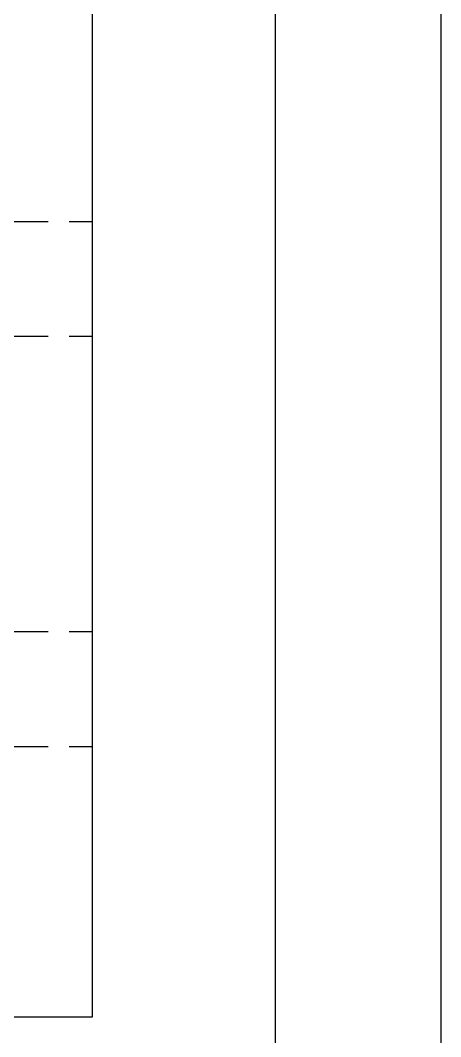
# Model space of a CAD drawing. Header units: millimetres. Extents: x -2573 to 1068, y -1220 to 2800.
# Drawn here: x 834.3 to 962.5, y 1834.1 to 2143.8 of the extents above; entities that cross this region are included whole.
import ezdxf

# ---------------------------------------------------------------- set-up
doc = ezdxf.new("R2010")
doc.units = ezdxf.units.MM
doc.linetypes.add('DASHED', pattern=[19.05, 12.7, -6.35])
doc.layers.add('noprint', color=2, linetype='Continuous', true_color=0xffff00, plot=False)

msp = doc.modelspace()

# ---------------------------------------------------------------- linework, layer by layer
for p, q in [((912, 2800), (912, 0)), ((962.5, 2800), (962.5, 0))]:
    msp.add_line(p, q)
at = {"color": 0, "linetype": 'DASHED'}
for p, q in [((106.25, 2082.5), (856.25, 2082.5)), ((106.25, 2047.5), (856.25, 2047.5)), ((106.25, 1957.5), (856.25, 1957.5)), ((106.25, 1922.5), (856.25, 1922.5))]:
    msp.add_line(p, q, dxfattribs=at)
at = {"layer": 'noprint'}
msp.add_lwpolyline([(106.25, 1840), (106.25, 2290), (856.25, 2290), (856.25, 1840)], close=True, dxfattribs=at)

doc.saveas('drawing.dxf')
